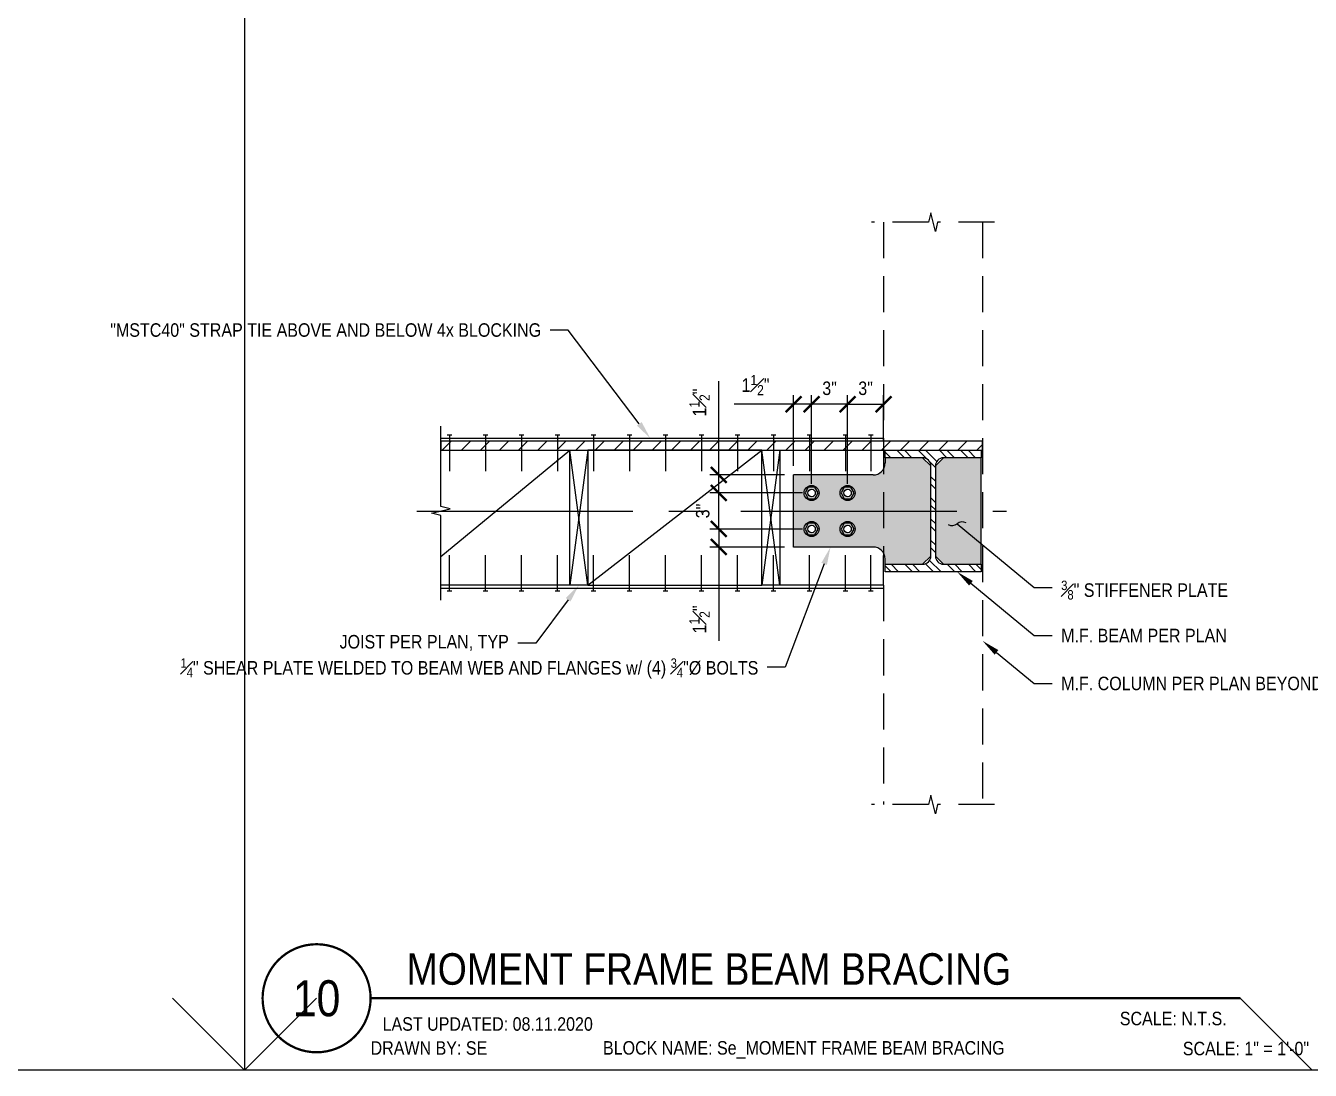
# Model space of a CAD drawing. Header units: inches. Extents: x -16404 to 14624, y -1591 to 16152.
# Drawn here: x 7972.2 to 8079.2, y 12000 to 12087 of the extents above; entities that cross this region are included whole.
import ezdxf
from ezdxf import colors
from ezdxf.entities.mleader import LeaderData, LeaderLine
from ezdxf.enums import TextEntityAlignment as Align
from ezdxf.math import Vec2, Vec3

# ---------------------------------------------------------------- set-up
doc = ezdxf.new("R2010")
doc.units = ezdxf.units.IN
doc.header["$LTSCALE"] = 24
doc.header["$MEASUREMENT"] = 0
for name, pattern in [('CENTER2', [1.125, 0.75, -0.125, 0.125, -0.125]), ('DASHED2', [0.375, 0.25, -0.125]), ('HIDDEN2', [0.1875, 0.125, -0.0625])]:
    doc.linetypes.add(name, pattern=pattern)
doc.layers.get('0').update_dxf_attribs({"linetype": 'CONTINUOUS'})
doc.layers.get('DefPoints').update_dxf_attribs({"color": 251, "linetype": 'CONTINUOUS'})
doc.layers.add('DESIGNER COMMENTS', color=221, linetype='CONTINUOUS', plot=False)
doc.layers.add('S-ANNO-GRID-NONPLOT', color=251, linetype='CONTINUOUS', plot=False)
for name, color, linetype in [('S-ANNO-DIMS', 2, 'CONTINUOUS'), ('S-ANNO-NOTE', 4, 'CONTINUOUS'), ('S-BREAK', 2, 'CONTINUOUS'), ('S-EXISTING', 1, 'CONTINUOUS'), ('S-SIMPSON', 2, 'CONTINUOUS'), ('S-STEEL', 4, 'CONTINUOUS'), ('S-TYP DETAIL BLOCKS', 1, 'CONTINUOUS'), ('S-WOOD', 3, 'CONTINUOUS')]:
    doc.layers.add(name, color=color, linetype=linetype)
doc.layers.add('S-HATCH1', color=1, linetype='CONTINUOUS', transparency=0.5)
doc.layers.add('S-POCHE-227', color=7, linetype='CONTINUOUS', true_color=0xe3e3e3, transparency=0.8)
doc.styles.add('Arial', font='arial.ttf', dxfattribs={"width": 0.85})
doc.dimstyles.new('DIM-12$0', dxfattribs={"dimscale": 12, "dimtxt": 0.09375, "dimasz": 0.109375, "dimexe": 0.0625, "dimexo": 0.0625, "dimgap": 0.0625, "dimtad": 1, "dimdec": 4, "dimzin": 11, "dimdsep": 46, "dimlunit": 4, "dimtxsty": 'Arial', "dimblk": 'ARCHTICK', "dimblk1": 'ARCHTICK', "dimblk2": 'ARCHTICK', "dimsah": 1, "dimcen": 0.125, "dimdle": 0.0625, "dimclrd": 256, "dimclre": 256, "dimclrt": 4, "dimadec": 0, "dimazin": 0, "dimtfac": 0.75, "dimtdec": 4, "dimtofl": 0, "dimtmove": 0, "dimatfit": 3, "dimldrblk": 'ARCHTICK', "dimfxl": 1, "dimfrac": 1, "dimtolj": 1, "dimtzin": 11, "dimarcsym": 0})

# ---------------------------------------------------------------- blocks, each defined once
blk = doc.blocks.new('Se_30x42_DETAILS_GRID')
for p, q in [((7.413939925017315, 14.4999999999993), (7.413939925017315, 7.249999999999304)), ((7.413939925016619, 7.249999999999304), (7.413939925016619, -6.963318810448982e-13)), ((7.413939925016619, 3.6e-15), (7.913939925038675, 0.5000000000221637)), ((7.413939925017315, 0), (6.963318810448982e-13, 0)), ((14.82787985003393, 0), (7.413939925017315, 0))]:
    blk.add_line(p, q)
at = {"linetype": 'DASHED2', "ltscale": 0.5}
for p, q in [((7.413939925016621, 0), (6.913939924994587, 0.5000000000221602)), ((14.82787985003347, 0), (14.32787985001144, 0.5000000000221602))]:
    blk.add_line(p, q, dxfattribs=at)
blk = doc.blocks.new('*U789')
at = {"const_width": 0.1875}
for points in [[(-4.5, 1.695570592395378e-15, -1), (4.5, 1.479114197289397e-31, 3.732050807568883)], [(-4.5, 5.087936460698574e-16, 1), (4.5, 0, -3.732050807568883)]]:
    blk.add_lwpolyline(points, format="xyb", dxfattribs=at)
blk.add_lwpolyline([(4.5, 0), (76.96727909941, 0)], dxfattribs=at)
blk.add_circle((0, 0), 4.5)
at = {"style": 'Arial', "width": 0.85}
for tag, p in [('DWG_TITLE_1', (7.5, 6.1875)), ('DWG_TITLE_2', (7.5, 2.4375))]:
    blk.add_attdef(tag, text='', height=2.625, dxfattribs=at).set_placement(p, align=Align.MIDDLE_LEFT)
blk.add_attdef('#', text='', height=3, dxfattribs=at).set_placement((0, 0), align=Align.MIDDLE_CENTER)
blk.add_attdef('SCALE', text='', height=1.125, dxfattribs=at).set_placement((75.84227909941, -1.125), align=Align.TOP_RIGHT)
blk = doc.blocks.new('10d')
at = {"color": 3}
blk.add_line((0.1925115071221626, 0.25), (-0.1925115071221626, 0.25), dxfattribs=at)
at = {"color": 2}
blk.add_line((0, 0.25), (0, -2.75), dxfattribs=at)
blk = doc.blocks.new('W10x45')
at = {"layer": 'S-HATCH1'}
h = blk.add_hatch(dxfattribs=at)
h.set_pattern_fill('STEEL', color=256, scale=10, style=0)
h.set_pattern_definition([(45, (-76.6489885611154, -482.8013184813135), (-0.8838834764831843, 0.8838834764831844), []), (45, (-76.6489885611154, -482.1763184813135), (-0.8838834764831843, 0.8838834764831844), [])])
edge = h.paths.add_edge_path()
edge.add_line((4, -5.0625), (4, -4.4375))
edge.add_line((4, -4.4375), (0.875, -4.4375))
edge.add_arc((0.875, -3.75), 0.6875, 180, 270, ccw=False)
edge.add_line((0.1875, -3.75), (0.1875, 3.75))
edge.add_arc((0.875, 3.75), 0.6875, 90, 180, ccw=False)
edge.add_line((0.875, 4.4375), (4, 4.4375))
edge.add_line((4, 4.4375), (4, 5.0625))
edge.add_line((4, 5.0625), (-4, 5.0625))
edge.add_line((-4, 5.0625), (-4, 4.4375))
edge.add_line((-4, 4.4375), (-0.875, 4.4375))
edge.add_arc((-0.875, 3.75), 0.6875, 0, 90, ccw=False)
edge.add_line((-0.1875, 3.75), (-0.1875, -3.75))
edge.add_arc((-0.875, -3.75), 0.6875, -90, 0, ccw=False)
edge.add_line((-0.875, -4.4375), (-4, -4.4375))
edge.add_line((-4, -4.4375), (-4, -5.0625))
edge.add_line((-4, -5.0625), (4, -5.0625))
at = {"layer": 'S-STEEL'}
blk.add_lwpolyline([(4, -5.0625), (4, -4.4375), (0.875, -4.4375, -0.4142135623730958), (0.1875, -3.75), (0.1875, 3.75, -0.4142135623730958), (0.875, 4.4375), (4, 4.4375), (4, 5.0625), (-4, 5.0625), (-4, 4.4375), (-0.875, 4.4375, -0.4142135623730952), (-0.1875, 3.75), (-0.1875, -3.75, -0.4142135623730952), (-0.875, -4.4375), (-4, -4.4375), (-4, -5.0625)], format="xyb", close=True, dxfattribs=at)
blk = doc.blocks.new('_ARCHTICK')
at = {"color": 0, "linetype": 'ByBlock', "const_width": 0.15}
blk.add_lwpolyline([(-0.5, -0.5), (0.5, 0.5)], dxfattribs=at)
blk = doc.blocks.new('*D2089')
at = {"layer": 'DefPoints', "color": 0, "transparency": 16777216}
for p in [(33.50966071504081, 39.08143751127865), (41.24883624288283, 39.08143751127865), (39.74883624288283, 37.58143751127865)]:
    blk.add_point(p, dxfattribs=at)
at = {"layer": 'S-ANNO-DIMS', "lineweight": -2, "transparency": 16777216}
for p, q in [((40.49883624288283, 39.08143751127865), (32.75966071504081, 39.08143751127865)), ((33.50966071504081, 39.08143751127865), (33.50966071504081, 37.58143751127865)), ((38.99883624288283, 37.58143751127865), (32.75966071504081, 37.58143751127865)), ((33.50966071504081, 37.58143751127865), (33.50966071504081, 29.76178678269431))]:
    blk.add_line(p, q, dxfattribs=at)
at = {"layer": 'S-ANNO-DIMS', "lineweight": -2, "transparency": 16777216, "xscale": 1.3125, "yscale": 1.3125, "zscale": 1.3125}
for p, rotation in [((33.50966071504081, 39.08143751127865), 90), ((33.50966071504081, 37.58143751127865), 270)]:
    blk.add_blockref('_ARCHTICK', p, dxfattribs=dict(at, rotation=rotation))
at = {"layer": 'S-ANNO-DIMS', "color": 4, "transparency": 16777216, "insert": (31.91245744082526, 31.5505268705183), "char_height": 1.125, "attachment_point": 5, "rotation": 90, "style": 'Arial'}
blk.add_mtext('\\A1;1{\\H0.75x;\\S1#2;}"', dxfattribs=at)
blk = doc.blocks.new('*D2090')
at = {"layer": 'DefPoints', "color": 0, "transparency": 16777216}
for p in [(33.50966071506039, 42.08143751127865), (41.24883624288283, 42.08143751127865), (41.24883624288283, 39.08143751127865)]:
    blk.add_point(p, dxfattribs=at)
at = {"layer": 'S-ANNO-DIMS', "lineweight": -2, "transparency": 16777216}
for p, q in [((40.49883624288283, 42.08143751127865), (32.75966071506039, 42.08143751127865)), ((33.50966071506039, 39.08143751127865), (33.50966071506039, 42.08143751127865)), ((40.49883624288283, 39.08143751127865), (32.75966071506039, 39.08143751127865))]:
    blk.add_line(p, q, dxfattribs=at)
at = {"layer": 'S-ANNO-DIMS', "lineweight": -2, "transparency": 16777216, "xscale": 1.3125, "yscale": 1.3125, "zscale": 1.3125}
for p, rotation in [((33.50966071506039, 42.08143751127865), 90), ((33.50966071506039, 39.08143751127865), 270)]:
    blk.add_blockref('_ARCHTICK', p, dxfattribs=dict(at, rotation=rotation))
at = {"layer": 'S-ANNO-DIMS', "color": 4, "transparency": 16777216, "insert": (32.18488240673842, 40.58143751127864), "char_height": 1.125, "attachment_point": 5, "rotation": 90, "style": 'Arial'}
blk.add_mtext('\\A1;3"', dxfattribs=at)
blk = doc.blocks.new('*D2091')
at = {"layer": 'DefPoints', "color": 0, "transparency": 16777216}
for p in [(39.74883624288283, 43.58143751127865), (33.50966071504081, 42.08143751127865), (41.24883624288283, 42.08143751127865)]:
    blk.add_point(p, dxfattribs=at)
at = {"layer": 'S-ANNO-DIMS', "lineweight": -2, "transparency": 16777216}
for p, q in [((33.50966071504081, 43.58143751127865), (33.5096607150408, 51.40108823986301)), ((38.99883624288283, 43.58143751127865), (32.75966071504081, 43.58143751127865)), ((33.50966071504081, 42.08143751127865), (33.50966071504081, 43.58143751127865)), ((40.49883624288283, 42.08143751127865), (32.75966071504081, 42.08143751127865))]:
    blk.add_line(p, q, dxfattribs=at)
at = {"layer": 'S-ANNO-DIMS', "lineweight": -2, "transparency": 16777216, "xscale": 1.3125, "yscale": 1.3125, "zscale": 1.3125}
for p, rotation in [((33.50966071504081, 43.58143751127865), 90), ((33.50966071504081, 42.08143751127865), 270)]:
    blk.add_blockref('_ARCHTICK', p, dxfattribs=dict(at, rotation=rotation))
at = {"layer": 'S-ANNO-DIMS', "color": 4, "transparency": 16777216, "insert": (31.91245744082526, 49.61234815203898), "char_height": 1.125, "attachment_point": 5, "rotation": 90, "style": 'Arial'}
blk.add_mtext('\\A1;1{\\H0.75x;\\S1#2;}"', dxfattribs=at)
blk = doc.blocks.new('*D2092')
at = {"layer": 'DefPoints', "color": 0, "transparency": 16777216}
for p in [(41.24883624288282, 49.47168611918642), (39.74883624288282, 43.58143751127864), (41.24883624288282, 42.08143751127864)]:
    blk.add_point(p, dxfattribs=at)
at = {"layer": 'S-ANNO-DIMS', "lineweight": -2, "transparency": 16777216}
for p, q in [((39.74883624288282, 49.47168611918642), (34.78933722648748, 49.47168611918642)), ((39.74883624288282, 44.33143751127864), (39.74883624288282, 50.22168611918642)), ((41.24883624288282, 49.47168611918642), (39.74883624288282, 49.47168611918642)), ((41.24883624288282, 42.83143751127864), (41.24883624288282, 50.22168611918642))]:
    blk.add_line(p, q, dxfattribs=at)
at = {"layer": 'S-ANNO-DIMS', "lineweight": -2, "transparency": 16777216, "xscale": 1.3125, "yscale": 1.3125, "zscale": 1.3125, "rotation": 180}
blk.add_blockref('_ARCHTICK', (39.74883624288282, 49.47168611918642), dxfattribs=at)
at = {"layer": 'S-ANNO-DIMS', "lineweight": -2, "transparency": 16777216, "xscale": 1.3125, "yscale": 1.3125, "zscale": 1.3125}
blk.add_blockref('_ARCHTICK', (41.24883624288282, 49.47168611918642), dxfattribs=at)
at = {"layer": 'S-ANNO-DIMS', "color": 4, "transparency": 16777216, "insert": (36.57807731431149, 51.06888939340197), "char_height": 1.125, "attachment_point": 5, "style": 'Arial'}
blk.add_mtext('\\A1;1{\\H0.75x;\\S1#2;}"', dxfattribs=at)
blk = doc.blocks.new('*D2093')
at = {"layer": 'DefPoints', "color": 0, "transparency": 16777216}
for p in [(41.24883624288282, 49.47168611918642), (41.24883624288282, 42.08143751127864), (44.24883624288282, 42.08143751127864)]:
    blk.add_point(p, dxfattribs=at)
at = {"layer": 'S-ANNO-DIMS', "lineweight": -2, "transparency": 16777216}
for p, q in [((41.24883624288282, 42.83143751127864), (41.24883624288282, 50.22168611918642)), ((44.24883624288282, 49.47168611918642), (41.24883624288282, 49.47168611918642)), ((44.24883624288282, 42.83143751127864), (44.24883624288282, 50.22168611918642))]:
    blk.add_line(p, q, dxfattribs=at)
at = {"layer": 'S-ANNO-DIMS', "lineweight": -2, "transparency": 16777216, "xscale": 1.3125, "yscale": 1.3125, "zscale": 1.3125, "rotation": 180}
blk.add_blockref('_ARCHTICK', (41.24883624288282, 49.47168611918642), dxfattribs=at)
at = {"layer": 'S-ANNO-DIMS', "lineweight": -2, "transparency": 16777216, "xscale": 1.3125, "yscale": 1.3125, "zscale": 1.3125}
blk.add_blockref('_ARCHTICK', (44.24883624288282, 49.47168611918642), dxfattribs=at)
at = {"layer": 'S-ANNO-DIMS', "color": 4, "transparency": 16777216, "insert": (42.74883624288282, 50.79646442750838), "char_height": 1.125, "attachment_point": 5, "style": 'Arial'}
blk.add_mtext('\\A1;3"', dxfattribs=at)
blk = doc.blocks.new('*D2094')
at = {"layer": 'DefPoints', "color": 0, "transparency": 16777216}
for p in [(47.25173057820734, 49.47168611918642), (47.25173057820734, 45.643937511275), (44.24883624288282, 42.08143751127864)]:
    blk.add_point(p, dxfattribs=at)
at = {"layer": 'S-ANNO-DIMS', "lineweight": -2, "transparency": 16777216}
for p, q in [((44.24883624288282, 42.83143751127864), (44.24883624288282, 50.22168611918642)), ((44.24883624288282, 49.47168611918642), (47.25173057820734, 49.47168611918642)), ((47.25173057820734, 46.393937511275), (47.25173057820734, 50.22168611918642))]:
    blk.add_line(p, q, dxfattribs=at)
at = {"layer": 'S-ANNO-DIMS', "lineweight": -2, "transparency": 16777216, "xscale": 1.3125, "yscale": 1.3125, "zscale": 1.3125, "rotation": 180}
blk.add_blockref('_ARCHTICK', (44.24883624288282, 49.47168611918642), dxfattribs=at)
at = {"layer": 'S-ANNO-DIMS', "lineweight": -2, "transparency": 16777216, "xscale": 1.3125, "yscale": 1.3125, "zscale": 1.3125}
blk.add_blockref('_ARCHTICK', (47.25173057820734, 49.47168611918642), dxfattribs=at)
at = {"layer": 'S-ANNO-DIMS', "color": 4, "transparency": 16777216, "insert": (45.75028341054508, 50.79646442750838), "char_height": 1.125, "attachment_point": 5, "style": 'Arial'}
blk.add_mtext('\\A1;3"', dxfattribs=at)
blk = doc.blocks.new('*U276')
at = {"color": 0, "linetype": 'ByBlock'}
blk.add_lwpolyline([(5.125, 4.547473508864641e-13), (0.3785735647006732, 4.547473508864641e-13), (0.1892867823507913, -0.7783511929465021), (-0.1892867823507913, 0.7783511929465021), (-0.3785735646970352, 4.547473508864641e-13), (-5.125, 4.547473508864641e-13)], dxfattribs=at)
blk = doc.blocks.new('_Integral')
at = {"color": 0, "linetype": 'ByBlock', "lineweight": -2}
for centre, start, end in [((0.44488802, -0.09133463), 101.9999999980396, 167.9999999799194), ((-0.44488802, 0.09133463), 282.0000000215427, 348.0000000034225)]:
    blk.add_arc(centre, 0.45416667, start, end, dxfattribs=at)
blk = doc.blocks.new('Se_MOMENT FRAME BEAM BRACING')
at = {"layer": 'S-HATCH1'}
h = blk.add_hatch(dxfattribs=at)
h.set_pattern_fill('ANSI31', color=256, scale=9, angle=90, style=0)
h.set_pattern_definition([(45.00000000000001, (3670.912572987131, -4461.76090107693), (0.7954951288348661, -0.795495128834866), [])])
h.paths.add_polyline_path([(10.34941324090482, 46.3939375112659), (10.34941324090482, 45.6439375112659), (55.50173057820734, 45.64393751128046), (55.50173057820734, 46.39393751128046)])
at = {"layer": 'S-POCHE-227'}
h = blk.add_hatch(color=256, dxfattribs=at)
h.dxf.hatch_style = 1
h.paths.add_polyline_path([(51.18923057821098, 44.33143751127864), (50.50173057821098, 45.01893751127864), (47.37673057821098, 45.01893751127864), (47.37673057821098, 44.58143751127864, -0.4142135623730951), (46.37673057821098, 43.58143751127864), (39.74883624288282, 43.58143751127864), (39.74883624288282, 37.58143751127864), (46.37673057821098, 37.58143751127864, -0.4142135623730951), (47.37673057821098, 36.58143751127864), (47.37673057821098, 36.14393751127864), (50.50173057821098, 36.14393751127864), (51.18923057821098, 36.83143751127864)])
edge = h.paths.add_edge_path(flags=16)
edge.add_arc((41.24883624288282, 42.08143751127864), 0.3125, 0, 360)
edge = h.paths.add_edge_path(flags=16)
edge.add_arc((44.24883624288282, 42.08143751127864), 0.3125, 0, 360)
edge = h.paths.add_edge_path(flags=16)
edge.add_arc((44.24883624288282, 39.08143751127864), 0.3125, 0, 360)
edge = h.paths.add_edge_path(flags=16)
edge.add_arc((41.24883624288282, 39.08143751127864), 0.3125, 0, 360)
h = blk.add_hatch(color=256, dxfattribs=at)
h.dxf.hatch_style = 1
h.paths.add_polyline_path([(55.37673057821098, 45.01893751127864), (52.25173057821098, 45.01893751127864), (51.56423057821098, 44.33143751127864), (51.56423057821098, 36.83143751127864), (52.25173057821098, 36.14393751127864), (55.37673057821098, 36.14393751127864)])
at = {"layer": 'S-ANNO-DIMS', "color": 1, "linetype": 'CENTER2'}
blk.add_line((8.349413240889362, 40.58143751127864), (57.50173057820734, 40.58143751128046), dxfattribs=at)
at = {"layer": 'S-BREAK'}
blk.add_lwpolyline([(10.34941324090482, 33.143937511275), (10.34941324090482, 40.20286394658069), (9.571062047957867, 40.39215072893239), (11.12776443385087, 40.77072429363216), (10.34941324090482, 40.96001107598022), (10.34941324090482, 47.64393751126954)], dxfattribs=at)
at = {"layer": 'S-EXISTING'}
blk.add_lwpolyline([(10.34941324090482, 45.6439375112659), (55.50173057820734, 45.64393751128046), (55.50173057820734, 46.39393751128046), (10.34941324090482, 46.3939375112659)], close=True, dxfattribs=at)
at = {"layer": 'S-SIMPSON', "color": 4}
for p, q in [((10.34941324090482, 46.6439375112659), (47.25173057821098, 46.6439375112659)), ((10.34941324090482, 34.14393751127136), (47.25173057821098, 34.14393751127136))]:
    blk.add_line(p, q, dxfattribs=at)
at = {"layer": 'S-SIMPSON'}
for points in [[(40.97539874288282, 42.55504515397297), (40.70196124288282, 42.08143751127864), (40.97539874288282, 41.6078298685843), (41.52227374288282, 41.6078298685843), (41.79571124288282, 42.08143751127864), (41.52227374288282, 42.55504515397297)], [(43.97539874288282, 42.55504515397297), (43.70196124288282, 42.08143751127864), (43.97539874288282, 41.6078298685843), (44.52227374288282, 41.6078298685843), (44.79571124288282, 42.08143751127864), (44.52227374288282, 42.55504515397297)], [(40.97539874288282, 39.55504515397297), (40.70196124288282, 39.08143751127864), (40.97539874288282, 38.6078298685843), (41.52227374288282, 38.6078298685843), (41.79571124288282, 39.08143751127864), (41.52227374288282, 39.55504515397297)], [(43.97539874288282, 39.55504515397297), (43.70196124288282, 39.08143751127864), (43.97539874288282, 38.6078298685843), (44.52227374288282, 38.6078298685843), (44.79571124288282, 39.08143751127864), (44.52227374288282, 39.55504515397297)]]:
    blk.add_lwpolyline(points, close=True, dxfattribs=at)
for centre, radius in [((41.24883624288282, 42.08143751127864), 0.625), ((41.24883624288282, 42.08143751127864), 0.3125), ((44.24883624288282, 42.08143751127864), 0.625), ((44.24883624288282, 42.08143751127864), 0.3125), ((41.24883624288282, 39.08143751127864), 0.625), ((44.24883624288282, 39.08143751127864), 0.625), ((41.24883624288282, 39.08143751127864), 0.3125), ((44.24883624288282, 39.08143751127864), 0.3125)]:
    blk.add_circle(centre, radius, dxfattribs=at)
at = {"layer": 'S-STEEL', "color": 1, "linetype": 'HIDDEN2'}
for p, q in [((47.25173057820598, 64.64393751127318), (47.25173057821098, 46.39393751127864)), ((55.50173057820734, 64.64393751127318), (55.50173057820734, 16.14393751127864)), ((47.25173057820734, 34.39393751128955), (47.25173057820734, 16.14393751127864))]:
    blk.add_line(p, q, dxfattribs=at)
at = {"layer": 'S-STEEL'}
for p, q in [((47.37673057821098, 45.01893751127864), (47.37673057821098, 44.58143751127864)), ((39.74883624288282, 37.58143751127864), (39.74883624288282, 43.58143751127864)), ((46.37673057821098, 43.58143751127864), (39.74883624288282, 43.58143751127864)), ((46.37673057821098, 37.58143751127864), (39.74883624288282, 37.58143751127864)), ((47.37673057821098, 36.14393751127864), (47.37673057821098, 36.58143751127864))]:
    blk.add_line(p, q, dxfattribs=at)
for points in [[(50.50173057821098, 45.01893751127864), (51.18923057821098, 44.33143751127864)], [(51.18923057821098, 36.83143751127864), (50.50173057821098, 36.14393751127864)]]:
    blk.add_lwpolyline(points, dxfattribs=at)
blk.add_lwpolyline([(52.25173057821098, 45.01893751127864), (51.56423057821098, 44.33143751127864), (51.56423057821098, 36.83143751127864), (52.25173057821098, 36.14393751127864), (55.37673057821098, 36.14393751127864), (55.37673057821098, 45.01893751127864)], close=True, dxfattribs=at)
for centre, start, end in [((46.37673057821098, 44.58143751127864), 270, 0), ((46.37673057821098, 36.58143751127864), 0, 90)]:
    blk.add_arc(centre, 1, start, end, dxfattribs=at)
at = {"layer": 'S-WOOD', "color": 1, "linetype": 'HIDDEN2'}
blk.add_line((47.25173057821098, 46.6439375112659), (47.25173057820734, 36.86678517828659), dxfattribs=at)
at = {"layer": 'S-WOOD', "color": 2}
for p, q in [((10.3494132409121, 36.78232269814907), (21.10545808308393, 45.64393751126227)), ((22.60545808308393, 45.64393751128591), (21.10545808308393, 34.39393751127136)), ((22.60545808308393, 34.39393751127318), (21.10545808308393, 45.64393751128591)), ((22.60545808308393, 34.39393751127318), (37.10545808308757, 45.643937511275)), ((38.60545808308393, 45.64393751128591), (37.10545808308393, 34.39393751127136)), ((38.60545808308393, 34.39393751127318), (37.10545808308393, 45.64393751128591))]:
    blk.add_line(p, q, dxfattribs=at)
at = {"layer": 'S-WOOD'}
for p, q in [((37.10545808308757, 45.643937511275), (22.60545808308393, 45.643937511275)), ((37.10545808308757, 34.39393751127318), (37.10545808308757, 45.643937511275)), ((38.60545808308393, 45.643937511275), (47.25173057820734, 45.643937511275)), ((47.25173057820734, 45.643937511275), (47.25173057820734, 44.2786078331028)), ((47.25173057820734, 34.39393751128955), (47.25173057820734, 36.86678517828659)), ((21.10545808308393, 34.39393751127136), (10.3494132409121, 34.39393751127136)), ((22.60545808308393, 34.39393751127318), (37.10545808308757, 34.39393751127318)), ((47.25173057820734, 34.39393751128955), (38.60545808308393, 34.39393751128955))]:
    blk.add_line(p, q, dxfattribs=at)
for points in [[(22.60545808308393, 45.64393751128591), (22.60545808308393, 34.39393751127318), (21.10545808308393, 34.39393751127136), (21.10545808308393, 45.64393751128591)], [(38.60545808308393, 45.64393751128591), (38.60545808308393, 34.39393751127318), (37.10545808308393, 34.39393751127136), (37.10545808308393, 45.64393751128591)]]:
    blk.add_lwpolyline(points, close=True, dxfattribs=at)
at = {"layer": 'S-BREAK', "color": 1, "linetype": 'HIDDEN2'}
for p in [(51.37673057820734, 64.64393751127318), (51.37673057820734, 16.14393751127864)]:
    blk.add_blockref('*U276', p, dxfattribs=at)
at = {"layer": 'S-STEEL', "xscale": -1}
blk.add_blockref('W10x45', (51.37673057821098, 40.58143751127864), dxfattribs=at)
at = {"layer": 'S-WOOD'}
for p in [(11.07758131062815, 46.6439375112659), (14.07758131062815, 46.6439375112659), (17.07758131062815, 46.6439375112659), (20.07758131062815, 46.6439375112659), (23.07758131062815, 46.6439375112659), (26.07758131062815, 46.6439375112659), (29.07758131062815, 46.6439375112659), (32.07758131062815, 46.6439375112659), (35.07758131062815, 46.6439375112659), (38.07758131062815, 46.6439375112659), (41.07758131062815, 46.6439375112659), (44.07758131062815, 46.6439375112659), (46.19003319288618, 46.6439375112659)]:
    blk.add_blockref('10d', p, dxfattribs=at)
at = {"layer": 'S-WOOD', "xscale": -1, "rotation": 180}
for p in [(11.07758131062815, 34.14393751127136), (14.07758131062815, 34.14393751127136), (17.07758131062815, 34.14393751127136), (20.07758131062815, 34.14393751127136), (23.07758131062815, 34.14393751127136), (26.07758131062815, 34.14393751127136), (29.07758131062815, 34.14393751127136), (32.07758131062815, 34.14393751127136), (35.07758131062815, 34.14393751127136), (38.07758131062815, 34.14393751127136), (41.07758131062815, 34.14393751127136), (44.07758131062815, 34.14393751127136), (46.19003319288618, 34.14393751127136)]:
    blk.add_blockref('10d', p, dxfattribs=at)
at = {"layer": 'DESIGNER COMMENTS', "char_height": 1.125, "style": 'Arial'}
for s, insert, width, attachment_point in [('\\A1;LAST UPDATED: 08.11.2020', (5.499838770645738, -1.581014512990805), 17.47096606412005, 1), ('\\A1;DRAWN BY: SE', (4.499838770645738, -3.581014512990805), 9.663113062755798, 1), ('\\A1;BLOCK NAME: Se_MOMENT FRAME BEAM BRACING', (40.60454943736113, -4.294642857410508), 33.40433492496589, 5), ('\\A1;SCALE: 1{\\H1x;" = 1\'-0"}', (82.70909887498601, -3.625000000267391), 19.68744999823992, 3)]:
    blk.add_mtext(s, dxfattribs=dict(at, insert=insert, width=width, attachment_point=attachment_point))
at = {"layer": 'S-ANNO-DIMS'}
for base, p1, p2, angle, picture, middle in [((33.50966071504081, 42.08143751127865), (39.74883624288282, 43.58143751127864), (41.24883624288282, 42.08143751127864), 270, '*D2091', (33.50966071504081, 49.61234815203898)), ((33.50966071504081, 39.08143751127865), (39.74883624288282, 37.58143751127864), (41.24883624288282, 39.08143751127864), 90, '*D2089', (33.50966071504081, 31.5505268705183))]:
    dim = blk.add_linear_dim(base=base, p1=p1, p2=p2, angle=angle, dimstyle='DIM-12$0', override={"dimsah": 0, "dimdle": 0}, dxfattribs=at)
    dim.commit()
    dim.dimension.update_dxf_attribs({"geometry": picture, "text_midpoint": middle, "dimtype": 160})
dim = blk.add_linear_dim(base=(41.24883624288282, 49.47168611918642), p1=(39.74883624288282, 43.58143751127864), p2=(41.24883624288282, 42.08143751127864), dimstyle='DIM-12$0', override={"dimsah": 0, "dimdle": 0}, dxfattribs=at)
dim.commit()
dim.dimension.update_dxf_attribs({"geometry": '*D2092', "text_midpoint": (36.57807731431149, 49.47168611918642), "dimtype": 160})
for base, p2, picture, middle in [((41.24883624288282, 49.47168611918642), (41.24883624288282, 42.08143751127864), '*D2093', (42.74883624288282, 50.79646442750838)), ((47.25173057820734, 49.47168611918642), (47.25173057820734, 45.643937511275), '*D2094', (45.75028341054508, 50.79646442750838))]:
    dim = blk.add_linear_dim(base=base, p1=(44.24883624288282, 42.08143751127864), p2=p2, dimstyle='DIM-12$0', override={"dimsah": 0, "dimdle": 0}, dxfattribs=at)
    dim.commit()
    dim.dimension.update_dxf_attribs({"geometry": picture, "text_midpoint": middle})
dim = blk.add_linear_dim(base=(33.50966071506039, 42.08143751127865), p1=(41.24883624288282, 39.08143751127864), p2=(41.24883624288282, 42.08143751127864), angle=90, dimstyle='DIM-12$0', override={"dimsah": 0, "dimdle": 0, "dimtmove": 1}, dxfattribs=at)
dim.commit()
dim.dimension.update_dxf_attribs({"geometry": '*D2090', "text_midpoint": (32.18488240673842, 40.58143751127864)})
at = {"layer": 'S-ANNO-NOTE'}
ml = blk.add_multileader_mtext('Standard', dxfattribs=at)
ml.set_content('{\\C4;"MSTC40" STRAP TIE ABOVE AND BELOW 4x BLOCKING}', color=256, style='Arial')
ml.set_leader_properties(color=2)
ml.build(insert=Vec2(0, 0))
ml.multileader.update_dxf_attribs({"dogleg_length": 0.36, "arrow_head_size": 1.5, "scale": 12})
ctx = ml.context
ctx.base_point, ctx.scale, ctx.char_height, ctx.arrow_head_size, ctx.landing_gap_size, ctx.plane_origin = Vec3(-0.3717495190135658, 55.6439375112659), 12, 1.125, 1.5, 0.75, Vec3(0.1728236112337527, 363.8558992202215)
ctx.text_align_type = 2
notes = []
notes.append((ctx, [(1, (1, 1, 0), (20.96268090390595, 55.6439375112659), (-1, 0), 1.500000000000008, [(0, [(27.8005719095579, 46.6439375112659)], 0, [])])]))
ctx.mtext.insert, ctx.mtext.width, ctx.mtext.alignment, ctx.mtext.flow_direction = Vec3(18.71268090390595, 56.21602993964188), 20.36571428571429, 3, 5
ml = blk.add_multileader_mtext('Standard', dxfattribs=at)
ml.set_content('\\A1;{\\H0.7x;\\C4;\\S3#8;\\H1.42857x;" STIFFENER PLATE}', color=256, style='Arial')
ml.set_leader_properties(color=2)
ml.set_arrow_properties(name='INTEGRAL')
ml.build(insert=Vec2(0, 0))
ml.multileader.update_dxf_attribs({"dogleg_length": 0.36, "arrow_head_size": 1.5, "scale": 12})
ctx = ml.context
ctx.base_point, ctx.scale, ctx.char_height, ctx.arrow_head_size, ctx.landing_gap_size, ctx.plane_origin = Vec3(61.29757650425541, 34.20983409335895), 12, 1.125, 1.5, 0.75, Vec3(16.09079086104043, 332.5446559394186)
notes.append((ctx, [(0, (1, 1, 0), (59.7975765042554, 34.20983409335895), (1, 0), 1.500000000000008, [(0, [(53.37673057821098, 39.51893751127864)], 0, [])])]))
ctx.mtext.insert, ctx.mtext.width, ctx.mtext.flow_direction = Vec3(62.0475765042554, 34.7819265121434), 15.1957896375, 5
ml = blk.add_multileader_mtext('Standard', dxfattribs=at)
ml.set_content('\\A1;{\\H0.7x;\\C4;\\S1#4;\\H1.42857x;" SHEAR PLATE WELDED TO BEAM WEB AND FLANGES w/ (4) \\H0.7x;\\S3#4;\\H1.42857x;"%%C BOLTS}', color=256, style='Arial')
ml.set_leader_properties(color=2)
ml.build(insert=Vec2(0, 0))
ml.multileader.update_dxf_attribs({"dogleg_length": 0.36, "arrow_head_size": 1.5, "scale": 12})
ctx = ml.context
ctx.base_point, ctx.scale, ctx.char_height, ctx.arrow_head_size, ctx.landing_gap_size, ctx.plane_origin = Vec3(23.30374909246067, 27.58143751127864), 12, 1.125, 1.5, 0.75, Vec3(15.20009441288653, -279.630524197677)
ctx.text_align_type = 2
notes.append((ctx, [(1, (1, 1, 0), (39.05917204643833, 27.58143751127864), (-1, 0), 1.500000000000008, [(0, [(42.82784271121068, 37.58143751127864)], 0, [])])]))
ctx.mtext.insert, ctx.mtext.width, ctx.mtext.alignment, ctx.mtext.flow_direction = Vec3(36.80917204643833, 28.30931081111663), 13.62641495625, 3, 5
ml = blk.add_multileader_mtext('Standard', dxfattribs=at)
ml.set_content('\\A1;{\\C4;M.F. BEAM PER PLAN}', color=256, style='Arial')
ml.set_leader_properties(color=2)
ml.build(insert=Vec2(0, 0))
ml.multileader.update_dxf_attribs({"dogleg_length": 0.36, "arrow_head_size": 1.5, "scale": 12})
ctx = ml.context
ctx.base_point, ctx.scale, ctx.char_height, ctx.arrow_head_size, ctx.landing_gap_size, ctx.plane_origin = Vec3(61.29757650425541, 30.20983409335895), 12, 1.125, 1.5, 0.75, Vec3(16.09079086104043, 328.5446559394186)
notes.append((ctx, [(0, (1, 1, 0), (59.7975765042554, 30.20983409335895), (1, 0), 1.500000000000008, [(0, [(53.37673057821098, 35.51893751127864)], 0, [])])]))
ctx.mtext.insert, ctx.mtext.width, ctx.mtext.flow_direction = Vec3(62.0475765042554, 30.77271779049443), 18.10294097497535, 5
ml = blk.add_multileader_mtext('Standard', dxfattribs=at)
ml.set_content('{\\C4;JOIST PER PLAN, TYP}', color=256, style='Arial')
ml.set_leader_properties(color=2)
ml.build(insert=Vec2(0, 0))
ml.multileader.update_dxf_attribs({"dogleg_length": 0.36, "arrow_head_size": 1.5, "scale": 12})
ctx = ml.context
ctx.base_point, ctx.scale, ctx.char_height, ctx.arrow_head_size, ctx.landing_gap_size, ctx.plane_origin = Vec3(8.420478607838778, 29.58143751127864), 12, 1.125, 1.5, 0.75, Vec3(-5.772290215240218, -282.8180241976825)
ctx.text_align_type = 2
notes.append((ctx, [(1, (1, 1, 0), (18.27077703894383, 29.58143751127864), (-1, 0), 1.500000000000008, [(0, [(21.85545808308393, 34.39393751127318)], 0, [])])]))
ctx.mtext.insert, ctx.mtext.width, ctx.mtext.alignment, ctx.mtext.flow_direction = Vec3(16.02077703894383, 30.25520968044644), 7.752321428571427, 3, 5
ml = blk.add_multileader_mtext('Standard', dxfattribs=at)
ml.set_content('{\\C4;M.F. COLUMN PER PLAN BEYOND, SHOWN DASHED}', color=256, style='Arial')
ml.set_leader_properties(color=2)
ml.build(insert=Vec2(0, 0))
ml.multileader.update_dxf_attribs({"dogleg_length": 0.36, "arrow_head_size": 1.5, "scale": 12})
ctx = ml.context
ctx.base_point, ctx.scale, ctx.char_height, ctx.arrow_head_size, ctx.landing_gap_size, ctx.plane_origin = Vec3(61.29757650425541, 26.20983409335895), 12, 1.125, 1.5, 0.75, Vec3(16.09079086104043, 324.5446559394186)
notes.append((ctx, [(0, (1, 1, 0), (59.7975765042554, 26.20983409335895), (1, 0), 1.500000000000008, [(0, [(55.50173057820734, 29.76187233746714)], 0, [])])]))
ctx.mtext.insert, ctx.mtext.width, ctx.mtext.flow_direction = Vec3(62.0475765042554, 26.78192652173493), 13.21660714285714, 5
for ctx, leaders in notes:
    for number, flags, end, landing, length, lines in leaders:
        leader = LeaderData()
        leader.index, (leader.has_last_leader_line, leader.has_dogleg_vector, leader.attachment_direction) = number, flags
        leader.last_leader_point, leader.dogleg_vector, leader.dogleg_length = Vec3(end), Vec3(landing), length
        for number, points, colour, breaks in lines:
            line = LeaderLine()
            line.index, line.vertices, line.color, line.breaks = number, Vec3.list(points), colors.encode_raw_color(colour), breaks
            leader.lines.append(line)
        ctx.leaders.append(leader)

msp = doc.modelspace()

# ---------------------------------------------------------------- linework, layer by layer
at = {"layer": 'S-ANNO-GRID-NONPLOT'}
msp.add_line((10429.0609512609, 12000.00000000002), (6519.530475630416, 12000.00000000001), dxfattribs=at)

# ---------------------------------------------------------------- block references
at = {"layer": 'S-ANNO-GRID-NONPLOT', "xscale": 12, "yscale": 12, "zscale": 12}
msp.add_blockref('Se_30x42_DETAILS_GRID', (7901.436570756518, 12000.00000000001), dxfattribs=at)
at = {"layer": 'S-ANNO-NOTE'}
msp.add_blockref('*U789', (7996.403849856982, 12006.00000000026), dxfattribs=at).add_auto_attribs({'#': '10', 'DWG_TITLE_2': 'MOMENT FRAME BEAM BRACING', 'SCALE': 'SCALE: N.T.S.'})
at = {"layer": 'S-TYP DETAIL BLOCKS'}
msp.add_blockref('Se_MOMENT FRAME BEAM BRACING', (7996.403849856982, 12006.00000000026), dxfattribs=at)

doc.saveas('drawing.dxf')
